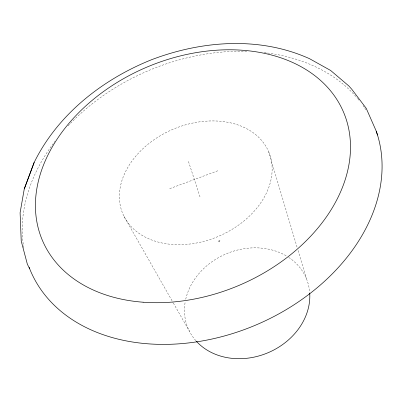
<?xml version="1.0" encoding="UTF-8"?>
<svg xmlns="http://www.w3.org/2000/svg" width="402" height="402" viewBox="0 0 402 402"><rect width="100%" height="100%" fill="white"/><g stroke="black" fill="none" stroke-linecap="round" stroke-linejoin="round"><path stroke-width="0.3" stroke-dasharray="2.01 1.51" d="M169.689 188.659L219.07 170.307M218.105 241.471L220.346 240.647M124.042 216.442L173.041 302.5M173.347 303.043L189.473 331.364M218.929 240.17L219.522 241.949M188.473 161.473L200.467 198.276M268.717 151.855A79.254 58.164 -23.1 0 1 178.87 244.682A79.254 58.164 -23.1 0 1 139.685 151.876A79.254 58.164 -23.1 0 1 268.717 151.855L297.168 247.521M298.063 250.526L306.475 278.807M23.763 247.662A186.523 138.072 -23.1 0 1 54.908 141.398M68.149 125.816A186.523 138.072 -23.1 0 1 247.994 51.366M264.144 52.577A186.523 138.072 -23.1 0 1 357.403 98.244M357.8 98.716A186.523 138.072 -23.1 0 1 358.976 100.148M363.071 105.57A186.523 138.072 -23.1 0 1 364.473 107.605M364.815 108.118A186.523 138.072 -23.1 0 1 366.483 110.711M288.686 257.386A64.179 53.692 -23.1 0 1 309.691 292.636M195.834 340.675A64.179 53.692 -23.1 0 1 185.252 301.595M185.729 299.234A64.179 53.692 -23.1 0 1 287.169 256.416"/><path stroke-width="0.6" d="M377.523 135.062L375.965 130.499L366.222 108.329L351.77 89.244L348.785 85.912L330.595 70.44L309.233 58.536L305.816 57.084C256.803 36.366 200.583 41.079 151.69 59.672C102.525 79.355 57.888 114.284 34.165 162.428L24.266 188.94L20.1 212.753L21.231 241.054L27.366 264.24L29.557 268.486M34.165 162.428L24.266 188.94M376.357 131.464A186.523 138.072 -23.1 0 1 249.285 327.7A186.523 138.072 -23.1 0 1 29.11 267.33M309.731 293.244A64.179 53.692 -23.1 0 1 267.928 352.775A64.179 53.692 -23.1 0 1 196.231 341.127M143.092 302.214A163.649 118.454 -23.1 0 0 347.313 123.002A163.649 118.454 -23.1 0 0 88.475 103.525A163.649 118.454 -23.1 0 0 143.092 302.214"/></g></svg>
